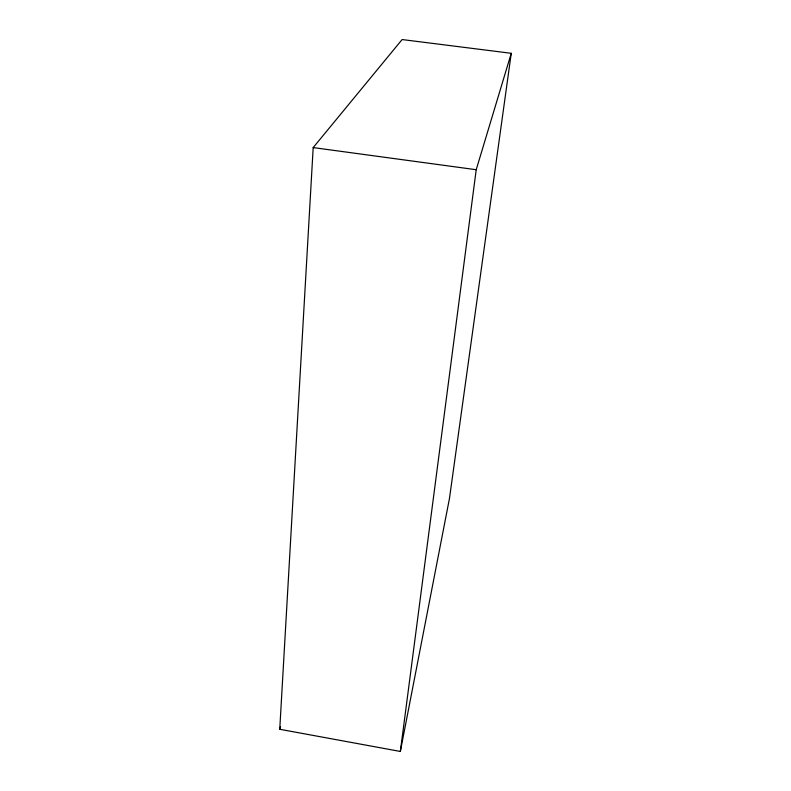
<?xml version="1.0" encoding="UTF-8"?>
<svg xmlns="http://www.w3.org/2000/svg" width="791" height="791" viewBox="0 0 791 791"><rect width="100%" height="100%" fill="white"/><g stroke="black" fill="none" stroke-linecap="round" stroke-linejoin="round"><path stroke-width="1.19" d="M279.747 729.282L313.187 147.581L402.115 39.55L511.253 53.304L449.466 498.459L400.345 751.45L279.747 729.282L280.518 726.949M400.345 751.45L476.212 169.719L511.253 53.304M313.187 147.581L476.212 169.719"/></g></svg>
